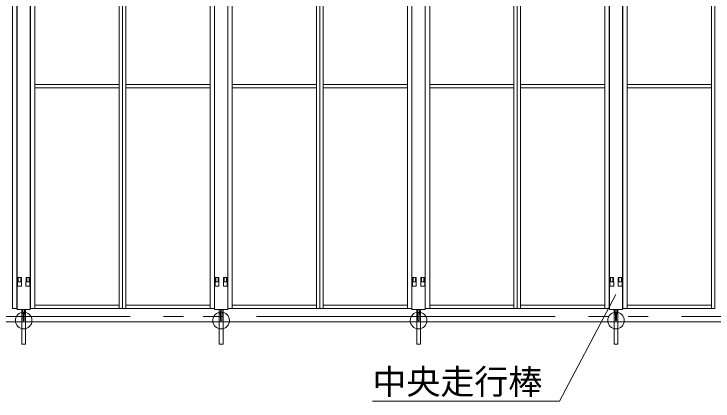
# Model space of a CAD drawing. Units: millimetres, scale not verified. Extents: x -16120 to 16120, y -26100 to 26100.
# Drawn here: x -3184 to -26, y 8582 to 10329 of the extents above; entities that cross this region are included whole.
import ezdxf
from ezdxf.enums import TextEntityAlignment as Align

# ---------------------------------------------------------------- set-up
doc = ezdxf.new("R2010")
doc.units = ezdxf.units.MM
doc.header["$LTSCALE"] = 150
doc.header["$PDMODE"] = 32
doc.header["$PDSIZE"] = 75
doc.linetypes.add('DASHED1', pattern=[1.8, 1.2, -0.6])
doc.linetypes.add('DOUBLE_CHAIN2', pattern=[12.8, 9, -1, 0.6, -0.6, 0.6, -1])
for name, color, linetype, lineweight in [('0-5_ﾍﾞｰｽﾗｲﾝ', 134, 'Continuous', 18), ('0-8_ﾜｲﾔｰﾛｰﾌﾟ', 134, 'DOUBLE_CHAIN2', 18), ('1-3_中央走行棒', 134, 'Continuous', 18), ('1-9_標準ﾊﾟﾈﾙ', 134, 'Continuous', 18), ('1-B_文字', 134, 'Continuous', 18), ('1-C_落とし棒', 134, 'Continuous', 18)]:
    doc.layers.add(name, color=color, linetype=linetype, lineweight=lineweight)
doc.styles.add('ＭＳ ゴシック', font='')
doc.styles.get('ＭＳ ゴシック').set_extended_font_data('MS Gothic')

msp = doc.modelspace()

# ---------------------------------------------------------------- linework, layer by layer
at = {"layer": '0-5_ﾍﾞｰｽﾗｲﾝ'}
msp.add_line((-13950.3, 8940), (1899.7, 8940), dxfattribs=at)
at = {"layer": '0-8_ﾜｲﾔｰﾛｰﾌﾟ'}
msp.add_line((1181.3, 8963), (-11981.8, 8963), dxfattribs=at)
at = {"layer": '1-3_中央走行棒'}
for p, q in [((-3170.3, 9140), (-3170.3, 10491.5)), ((-3110.3, 10491.5), (-3110.3, 9140)), ((-2278.3, 9140), (-2278.3, 10491.5)), ((-2218.3, 10491.5), (-2218.3, 9140)), ((-1386.3, 9140), (-1386.3, 10491.5)), ((-1326.3, 10491.5), (-1326.3, 9140)), ((-494.3, 9140), (-494.3, 10491.5)), ((-434.3, 10491.5), (-434.3, 9140)), ((-3148.7, 8995), (-3148.7, 8981.9)), ((-3143.7, 8995), (-3143.7, 8981.9)), ((-3142.8, 8945.5), (-3142.8, 8980.5)), ((-3137.8, 8980.5), (-3137.8, 8945.5)), ((-3136.7, 8981.9), (-3136.7, 8995)), ((-3131.7, 8981.9), (-3131.7, 8995)), ((-2256.7, 8995), (-2256.7, 8981.9)), ((-2251.7, 8995), (-2251.7, 8981.9)), ((-2250.8, 8945.5), (-2250.8, 8980.5)), ((-2245.8, 8980.5), (-2245.8, 8945.5)), ((-2244.7, 8981.9), (-2244.7, 8995)), ((-2239.7, 8981.9), (-2239.7, 8995)), ((-1364.7, 8995), (-1364.7, 8981.9)), ((-1359.7, 8995), (-1359.7, 8981.9)), ((-1358.8, 8945.5), (-1358.8, 8980.5)), ((-1353.8, 8980.5), (-1353.8, 8945.5)), ((-1352.7, 8981.9), (-1352.7, 8995)), ((-1347.7, 8981.9), (-1347.7, 8995)), ((-472.7, 8995), (-472.7, 8981.9)), ((-467.7, 8995), (-467.7, 8981.9)), ((-466.8, 8945.5), (-466.8, 8980.5)), ((-461.8, 8980.5), (-461.8, 8945.5)), ((-460.7, 8981.9), (-460.7, 8995)), ((-455.7, 8981.9), (-455.7, 8995))]:
    msp.add_line(p, q, dxfattribs=at)
for points in [[(-3110.3, 9120), (-3110.3, 8995), (-3170.3, 8995), (-3170.3, 9120)], [(-2218.3, 9120), (-2218.3, 8995), (-2278.3, 8995), (-2278.3, 9120)], [(-1326.3, 9120), (-1326.3, 8995), (-1386.3, 8995), (-1386.3, 9120)], [(-434.3, 9120), (-434.3, 8995), (-494.3, 8995), (-494.3, 9120)]]:
    msp.add_lwpolyline(points, dxfattribs=at)
for points in [[(-3150.6, 9100), (-3167.9, 9100), (-3167.9, 9120), (-3150.6, 9120)], [(-3112.6, 9100), (-3129.9, 9100), (-3129.9, 9120), (-3112.6, 9120)], [(-2258.6, 9100), (-2275.9, 9100), (-2275.9, 9120), (-2258.6, 9120)], [(-2220.6, 9100), (-2237.9, 9100), (-2237.9, 9120), (-2220.6, 9120)], [(-1366.6, 9100), (-1383.9, 9100), (-1383.9, 9120), (-1366.6, 9120)], [(-1328.6, 9100), (-1345.9, 9100), (-1345.9, 9120), (-1328.6, 9120)], [(-474.6, 9100), (-491.9, 9100), (-491.9, 9120), (-474.6, 9120)], [(-436.6, 9100), (-453.9, 9100), (-453.9, 9120), (-436.6, 9120)]]:
    msp.add_lwpolyline(points, close=True, dxfattribs=at)
for centre, radius, start, end in [((-3140.2, 8981.9), 8.51, 180, 252.5365), ((-3140.2, 8981.9), 3.5, 180, 223.2134), ((-3140.2, 8981.9), 3.5, 314.408, 360), ((-3140.2, 8981.9), 8.51, 286.7465, 360), ((-2248.2, 8981.9), 8.51, 180, 252.5365), ((-2248.2, 8981.9), 3.5, 180, 223.2134), ((-2248.2, 8981.9), 3.5, 314.408, 360), ((-2248.2, 8981.9), 8.51, 286.7465, 360), ((-1356.2, 8981.9), 8.51, 180, 252.5365), ((-1356.2, 8981.9), 3.5, 180, 223.2134), ((-1356.2, 8981.9), 3.5, 314.408, 360), ((-1356.2, 8981.9), 8.51, 286.7465, 360), ((-464.2, 8981.9), 8.51, 180, 252.5365), ((-464.2, 8981.9), 3.5, 180, 223.2134), ((-464.2, 8981.9), 3.5, 314.408, 360), ((-464.2, 8981.9), 8.51, 286.7465, 360)]:
    msp.add_arc(centre, radius, start, end, dxfattribs=at)
for p in [(-3140.3, 8945.5), (-2248.3, 8945.5), (-1356.3, 8945.5), (-464.3, 8945.5)]:
    msp.add_point(p, dxfattribs=at)
at = {"layer": '1-9_標準ﾊﾟﾈﾙ'}
for p, q in [((-3167, 9140), (-3167, 9120)), ((-3113.6, 9140), (-3113.6, 9120)), ((-2275, 9140), (-2275, 9120)), ((-2221.5, 9140), (-2221.5, 9120)), ((-1383, 9140), (-1383, 9120)), ((-1329.6, 9140), (-1329.6, 9120)), ((-491, 9140), (-491, 9120)), ((-437.5, 9140), (-437.5, 9120))]:
    msp.add_line(p, q, dxfattribs=at)
at = {"layer": '1-9_標準ﾊﾟﾈﾙ', "linetype": 'DASHED1'}
for p, q in [((-3164.8, 9140), (-3164.8, 9120)), ((-3153.8, 9140), (-3153.8, 9120)), ((-3126.8, 9140), (-3126.8, 9120)), ((-3115.8, 9140), (-3115.8, 9120)), ((-2272.8, 9140), (-2272.8, 9120)), ((-2261.8, 9140), (-2261.8, 9120)), ((-2234.8, 9140), (-2234.8, 9120)), ((-2223.8, 9140), (-2223.8, 9120)), ((-1380.8, 9140), (-1380.8, 9120)), ((-1369.8, 9140), (-1369.8, 9120)), ((-1342.8, 9140), (-1342.8, 9120)), ((-1331.8, 9140), (-1331.8, 9120)), ((-488.8, 9140), (-488.8, 9120)), ((-477.8, 9140), (-477.8, 9120)), ((-450.8, 9140), (-450.8, 9120)), ((-439.8, 9140), (-439.8, 9120))]:
    msp.add_line(p, q, dxfattribs=at)
at = {"layer": '1-9_標準ﾊﾟﾈﾙ'}
for points in [[(-3170.8, 12003), (-3190.5, 12003), (-3190.5, 9000), (-3170.8, 9000)], [(-3109.8, 12003), (-3090, 12003), (-3090, 9000), (-3109.8, 9000)], [(-2694.3, 12003), (-2709.5, 12003), (-2709.5, 9000), (-2694.3, 9000)], [(-2694.3, 12003), (-2679, 12003), (-2679, 9000), (-2694.3, 9000)], [(-2278.8, 12003), (-2298.5, 12003), (-2298.5, 9000), (-2278.8, 9000)], [(-2217.8, 12003), (-2198, 12003), (-2198, 9000), (-2217.8, 9000)], [(-1802.3, 12003), (-1817.5, 12003), (-1817.5, 9000), (-1802.3, 9000)], [(-1802.3, 12003), (-1787, 12003), (-1787, 9000), (-1802.3, 9000)], [(-1386.8, 12003), (-1406.5, 12003), (-1406.5, 9000), (-1386.8, 9000)], [(-1325.8, 12003), (-1306, 12003), (-1306, 9000), (-1325.8, 9000)], [(-910.3, 12003), (-925.5, 12003), (-925.5, 9000), (-910.3, 9000)], [(-910.3, 12003), (-895, 12003), (-895, 9000), (-910.3, 9000)], [(-494.8, 12003), (-514.5, 12003), (-514.5, 9000), (-494.8, 9000)], [(-433.8, 12003), (-414, 12003), (-414, 9000), (-433.8, 9000)], [(-18.3, 12003), (-33.5, 12003), (-33.5, 9000), (-18.3, 9000)], [(-2709.5, 10011.5), (-3090, 10011.5), (-3090, 9995.5), (-2709.5, 9995.5)], [(-2679, 10011.5), (-2298.5, 10011.5), (-2298.5, 9995.5), (-2679, 9995.5)], [(-1817.5, 10011.5), (-2198, 10011.5), (-2198, 9995.5), (-1817.5, 9995.5)], [(-1787, 10011.5), (-1406.5, 10011.5), (-1406.5, 9995.5), (-1787, 9995.5)], [(-925.5, 10011.5), (-1306, 10011.5), (-1306, 9995.5), (-925.5, 9995.5)], [(-895, 10011.5), (-514.5, 10011.5), (-514.5, 9995.5), (-895, 9995.5)], [(-33.5, 10011.5), (-414, 10011.5), (-414, 9995.5), (-33.5, 9995.5)], [(-2709.5, 9000), (-3090, 9000), (-3090, 9015.5), (-2709.5, 9015.5)], [(-2679, 9000), (-2298.5, 9000), (-2298.5, 9015.5), (-2679, 9015.5)], [(-1817.5, 9000), (-2198, 9000), (-2198, 9015.5), (-1817.5, 9015.5)], [(-1787, 9000), (-1406.5, 9000), (-1406.5, 9015.5), (-1787, 9015.5)], [(-925.5, 9000), (-1306, 9000), (-1306, 9015.5), (-925.5, 9015.5)], [(-895, 9000), (-514.5, 9000), (-514.5, 9015.5), (-895, 9015.5)], [(-33.5, 9000), (-414, 9000), (-414, 9015.5), (-33.5, 9015.5)]]:
    msp.add_lwpolyline(points, close=True, dxfattribs=at)
for points in [[(-3170.8, 9120), (-3150.8, 9120), (-3150.8, 9140), (-3170.8, 9140)], [(-3109.8, 9120), (-3129.8, 9120), (-3129.8, 9140), (-3109.8, 9140)], [(-2278.8, 9120), (-2258.8, 9120), (-2258.8, 9140), (-2278.8, 9140)], [(-2217.8, 9120), (-2237.8, 9120), (-2237.8, 9140), (-2217.8, 9140)], [(-1386.8, 9120), (-1366.8, 9120), (-1366.8, 9140), (-1386.8, 9140)], [(-1325.8, 9120), (-1345.8, 9120), (-1345.8, 9140), (-1325.8, 9140)], [(-494.8, 9120), (-474.8, 9120), (-474.8, 9140), (-494.8, 9140)], [(-433.8, 9120), (-453.8, 9120), (-453.8, 9140), (-433.8, 9140)]]:
    msp.add_lwpolyline(points, dxfattribs=at)
at = {"layer": '1-B_文字'}
for p, q in [((-464.3, 9063.7), (-720, 8582.2)), ((-1564.9, 8582.2), (-720.9, 8582.2))]:
    msp.add_line(p, q, dxfattribs=at)
msp.add_lwpolyline([(-721.2, 8582.2), (-720, 8582.2), (-720.6, 8582.2)], dxfattribs=at)
at = {"layer": '1-C_落とし棒'}
for points in [[(-3131.7, 8995), (-3131.7, 8838.8), (-3148.7, 8838.8), (-3148.7, 8995)], [(-2239.8, 8995), (-2239.8, 8838.8), (-2256.8, 8838.8), (-2256.8, 8995)], [(-1347.8, 8995), (-1347.8, 8838.8), (-1364.8, 8838.8), (-1364.8, 8995)], [(-455.8, 8995), (-455.8, 8838.8), (-472.8, 8838.8), (-472.8, 8995)]]:
    msp.add_lwpolyline(points, close=True, dxfattribs=at)

# ---------------------------------------------------------------- texts
at = {"layer": '1-B_文字', "style": 'ＭＳ ゴシック'}
msp.add_text('中央走行棒', height=112.6, dxfattribs=at).set_placement((-1564.9, 8579.1), align=Align.BOTTOM_LEFT)

doc.saveas('drawing.dxf')
